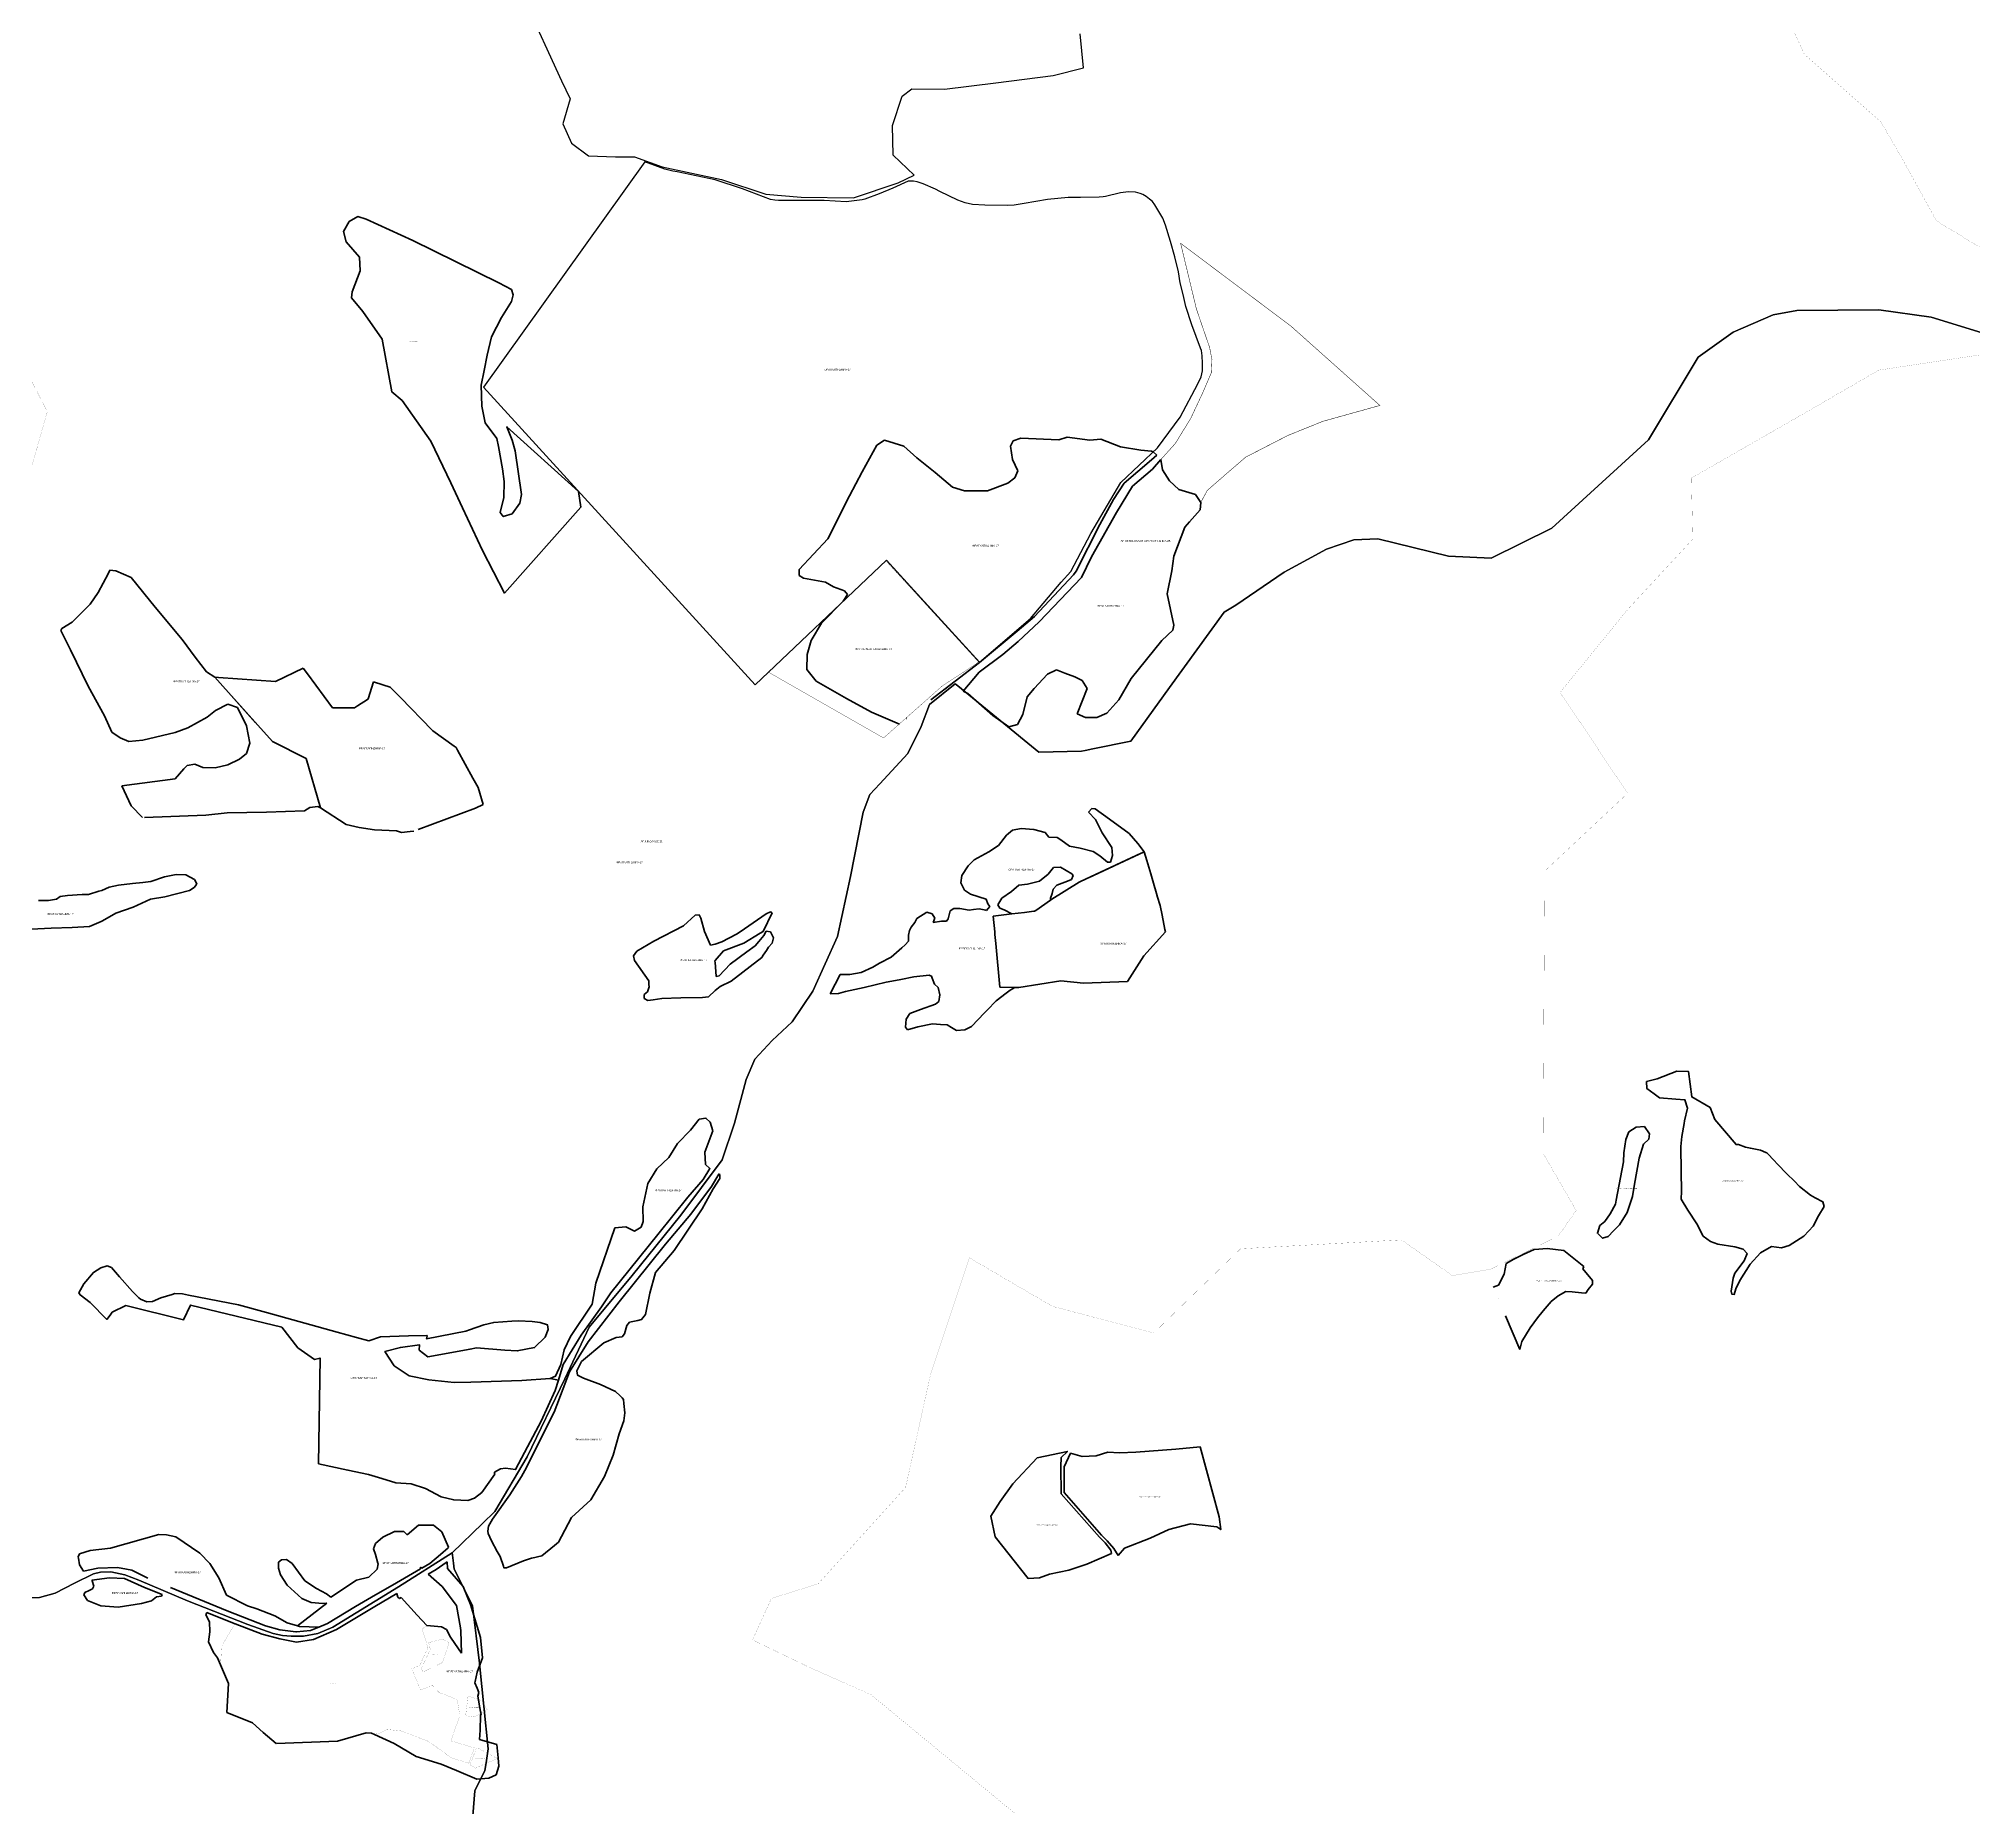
# Model space of a CAD drawing. Header units: metres. Extents: x 245125 to 394351, y 270578 to 4233311.
# Drawn here: x 270280 to 272285, y 4180497 to 4182330 of the extents above; entities that cross this region are included whole.
import ezdxf
from ezdxf.lldxf.tags import DXFTag

# ---------------------------------------------------------------- set-up
doc = ezdxf.new("R2010")
doc.units = ezdxf.units.M
for name, pattern in [('DASHDOT', [25.4, 12.7, -6.35, 0, -6.35]), ('t-orio', [0.79, 0.5, -0.12, 0.05, -0.12]), ('{ Curtain }', [0])]:
    doc.linetypes.add(name, pattern=pattern)
for name, color, linetype in [('ASTOTA', 7, 'Continuous'), ('topo2017', 2, 'Continuous'), ('topo2021', 4, 'Continuous'), ('topo2022', 30, 'Continuous'), ('topo2023', 41, 'Continuous'), ('topo2025', 112, 'Continuous')]:
    doc.layers.add(name, color=color, linetype=linetype)
doc.styles.get("Standard").update_dxf_attribs({"font": 'arial.ttf'})
tags = doc.linetypes.add('BORDER2', pattern=[0.875, 0.25, -0.125, 0.25, -0.125, 0, -0.125]).pattern_tags.tags
tags[14:15] = [DXFTag(74, 4), DXFTag(75, 0), DXFTag(340, '0'), DXFTag(46, 1.0), DXFTag(50, 0.0), DXFTag(44, 0.0), DXFTag(45, 0.0)]
tags[12:13] = [DXFTag(74, 4), DXFTag(75, 0), DXFTag(340, '0'), DXFTag(46, 1.0), DXFTag(50, 0.0), DXFTag(44, 0.0), DXFTag(45, 0.0)]
tags[10:11] = [DXFTag(74, 4), DXFTag(75, 0), DXFTag(340, '0'), DXFTag(46, 1.0), DXFTag(50, 0.0), DXFTag(44, 0.0), DXFTag(45, 0.0)]
tags[8:9] = [DXFTag(74, 4), DXFTag(75, 0), DXFTag(340, '0'), DXFTag(46, 1.0), DXFTag(50, 0.0), DXFTag(44, 0.0), DXFTag(45, 0.0)]
tags[6:7] = [DXFTag(74, 4), DXFTag(75, 0), DXFTag(340, '0'), DXFTag(46, 1.0), DXFTag(50, 0.0), DXFTag(44, 0.0), DXFTag(45, 0.0)]
tags[4:5] = [DXFTag(74, 4), DXFTag(75, 0), DXFTag(340, '0'), DXFTag(46, 1.0), DXFTag(50, 0.0), DXFTag(44, 0.0), DXFTag(45, 0.0)]
tags = doc.linetypes.add('DASHDOT2', pattern=[0.5, 0.25, -0.125, 0, -0.125]).pattern_tags.tags
tags[10:11] = [DXFTag(74, 4), DXFTag(75, 0), DXFTag(340, '0'), DXFTag(46, 1.0), DXFTag(50, 0.0), DXFTag(44, 0.0), DXFTag(45, 0.0)]
tags[8:9] = [DXFTag(74, 4), DXFTag(75, 0), DXFTag(340, '0'), DXFTag(46, 1.0), DXFTag(50, 0.0), DXFTag(44, 0.0), DXFTag(45, 0.0)]
tags[6:7] = [DXFTag(74, 4), DXFTag(75, 0), DXFTag(340, '0'), DXFTag(46, 1.0), DXFTag(50, 0.0), DXFTag(44, 0.0), DXFTag(45, 0.0)]
tags[4:5] = [DXFTag(74, 4), DXFTag(75, 0), DXFTag(340, '0'), DXFTag(46, 1.0), DXFTag(50, 0.0), DXFTag(44, 0.0), DXFTag(45, 0.0)]
tags = doc.linetypes.add('HIDDEN', pattern=[0.375, 0.25, -0.125]).pattern_tags.tags
tags[6:7] = [DXFTag(74, 4), DXFTag(75, 0), DXFTag(340, '0'), DXFTag(46, 1.0), DXFTag(50, 0.0), DXFTag(44, 0.0), DXFTag(45, 0.0)]
tags[4:5] = [DXFTag(74, 4), DXFTag(75, 0), DXFTag(340, '0'), DXFTag(46, 1.0), DXFTag(50, 0.0), DXFTag(44, 0.0), DXFTag(45, 0.0)]

msp = doc.modelspace()

# ---------------------------------------------------------------- linework, layer by layer
at = {"layer": 'ASTOTA', "color": 253, "linetype": 'HIDDEN', "ltscale": 300}
for points in [[(270783.3, 4182370), (270821.6, 4182286.6), (270830.6, 4182267.6), (270823.2, 4182241.9), (270832.1, 4182221.7), (270849.9, 4182208.7), (270877.8, 4182207.5), (270897.5, 4182207.5), (270926, 4182197.4), (270987.8, 4182184.3), (271033.5, 4182168.8), (271070.4, 4182165.9), (271124.5, 4182165.3), (271170.8, 4182180.7), (271187.5, 4182188.5), (271165.5, 4182209.3), (271164.9, 4182240.1), (271175, 4182270.4), (271184.9, 4182278.1), (271218.9, 4182277.7), (271272.1, 4182284.2), (271331.6, 4182291.9), (271362.9, 4182299.8), (271359.4, 4182335.1)], [(272375.6, 4182000.3), (272241.8, 4182041.5), (272187.5, 4182049), (272102.4, 4182048.2), (272078, 4182043.7), (272036.5, 4182026), (272000.2, 4182000), (271948.8, 4181914.3), (271848.4, 4181822.8), (271785.4, 4181791.5), (271741.2, 4181793.8), (271668.2, 4181811.5), (271643.3, 4181810.5), (271614.8, 4181801), (271595, 4181790.2), (271570.8, 4181777), (271521, 4181742.9), (271508.7, 4181735.5), (271452.1, 4181657.5), (271411.9, 4181602), (271372.6, 4181593.9), (271364.8, 4181592.3), (271360.9, 4181591.5), (271316.6, 4181590.5), (271232.8, 4181659.1), (271230, 4181661.4), (271203.2, 4181639.9), (271194.5, 4181617.2), (271180.9, 4181589.2), (271151.7, 4181557.5), (271141.5, 4181546.7), (271134.4, 4181528.3), (271121.5, 4181461.6), (271107.8, 4181399.3), (271082.2, 4181342.8), (271060.8, 4181311), (271040, 4181291.7), (271022.2, 4181272.2), (271013.3, 4181251), (271001.2, 4181205.9), (270988.2, 4181167.9), (270945.4, 4181110.7), (270928.1, 4181089.2), (270895.1, 4181048), (270850.6, 4180994.4), (270825.1, 4180940.9), (270786, 4180860), (270752.8, 4180803.3), (270739.8, 4180790.8), (270708.5, 4180760.4), (270652.7, 4180725.1), (270584.7, 4180683.6), (270569.2, 4180676.9), (270554.2, 4180674.2), (270541.6, 4180674), (270532.5, 4180674.8), (270522.7, 4180676.7), (270496.7, 4180686.1), (270433.9, 4180710.9), (270383.5, 4180732), (270368.9, 4180737.6), (270354.7, 4180740.8), (270343.7, 4180740.4), (270336.7, 4180738.6), (270316.9, 4180729.1), (270297, 4180718.8), (270280.6, 4180714.2), (270256.5, 4180713.6)], [(270725.7, 4180436), (270732, 4180513.7), (270742.2, 4180534.7), (270743.5, 4180542.7), (270745.7, 4180557.2), (270741.2, 4180601.7), (270737, 4180642.4), (270736.6, 4180646.2), (270729.4, 4180705.7), (270718.9, 4180727.4), (270710.6, 4180743.5), (270709.8, 4180749.8), (270708.8, 4180757.9), (270708.5, 4180760.4), (270739.8, 4180790.8), (270752.8, 4180803.3), (270786, 4180860), (270825.1, 4180940.9), (270850.6, 4180994.4), (270895.1, 4181048), (270928.1, 4181089.2), (270945.4, 4181110.7), (270988.2, 4181167.9), (271001.2, 4181205.9), (271013.3, 4181251), (271022.2, 4181272.2), (271040, 4181291.7), (271060.8, 4181311), (271082.2, 4181342.8), (271107.8, 4181399.3), (271121.5, 4181461.6), (271134.4, 4181528.3), (271141.5, 4181546.7), (271151.7, 4181557.5), (271180.9, 4181589.2), (271194.5, 4181617.2), (271203.2, 4181639.9), (271230, 4181661.4), (271232.8, 4181659.1), (271316.6, 4181590.5), (271360.9, 4181591.5), (271364.8, 4181592.3), (271372.6, 4181593.9), (271411.9, 4181602), (271452.1, 4181657.5), (271508.7, 4181735.5), (271521, 4181742.9), (271570.8, 4181777), (271595, 4181790.2), (271614.8, 4181801), (271643.3, 4181810.5), (271668.2, 4181811.5), (271741.2, 4181793.8), (271785.4, 4181791.5), (271848.4, 4181822.8), (271948.8, 4181914.3), (272000.2, 4182000), (272036.5, 4182026), (272078, 4182043.7), (272102.4, 4182048.2), (272187.5, 4182049), (272241.8, 4182041.5), (272375.6, 4182000.3)], [(270256.5, 4180713.6), (270280.6, 4180714.2), (270297, 4180718.8), (270316.9, 4180729.1), (270336.7, 4180738.6), (270343.7, 4180740.4), (270354.7, 4180740.8), (270368.9, 4180737.6), (270383.5, 4180732), (270433.9, 4180710.9), (270496.7, 4180686.1), (270522.7, 4180676.7), (270532.5, 4180674.8), (270541.6, 4180674), (270554.2, 4180674.2), (270569.2, 4180676.9), (270584.7, 4180683.6), (270652.7, 4180725.1), (270708.5, 4180760.4), (270708.8, 4180757.9), (270709.8, 4180749.8), (270710.6, 4180743.5), (270718.9, 4180727.4), (270729.4, 4180705.7), (270736.6, 4180646.2), (270737, 4180642.4), (270741.2, 4180601.7), (270745.7, 4180557.2), (270743.5, 4180542.7), (270742.2, 4180534.7), (270732, 4180513.7), (270725.7, 4180436)]]:
    msp.add_lwpolyline(points, dxfattribs=at)
at = {"layer": 'topo2017', "color": 2, "flags": 128}
msp.add_lwpolyline([(270740.8, 4181968.9), (271022.5, 4181660.4), (271158.6, 4181789.6), (271255.1, 4181683.9), (271308, 4181728.9), (271339.9, 4181766.7), (271349.9, 4181777.8), (271370.5, 4181817.1), (271401.5, 4181869.9), (271439.7, 4181905.9), (271463, 4181937.9), (271481.5, 4181972.2), (271484.8, 4181979.7), (271486.4, 4181985.8), (271486.4, 4181993.8), (271486, 4182001.5), (271485.2, 4182006.9), (271484.4, 4182009.3), (271475.3, 4182033.5), (271468.9, 4182052.6), (271466.3, 4182064.9), (271463.2, 4182077.2), (271461.3, 4182088.4), (271457.7, 4182104.1), (271453.2, 4182119.9), (271447.8, 4182136.8), (271445.2, 4182144), (271437, 4182158), (271434.3, 4182161.3), (271431.4, 4182163.8), (271427.9, 4182166.4), (271424.3, 4182168.5), (271421.8, 4182169.6), (271419.3, 4182170.4), (271416.9, 4182171), (271409.7, 4182171.3), (271401.2, 4182170.3), (271385.9, 4182166.6), (271383.3, 4182166.3), (271379.1, 4182166), (271359.8, 4182165.4), (271346.9, 4182165.5), (271325.6, 4182163.5), (271301.4, 4182159.1), (271291.1, 4182157.6), (271284.2, 4182157.2), (271260.7, 4182157.4), (271247.8, 4182158.1), (271240.2, 4182159.8), (271232.8, 4182162.6), (271214, 4182171.6), (271209.5, 4182174.1), (271196.6, 4182179.7), (271190.4, 4182181.7), (271186.6, 4182182.4), (271183.7, 4182182.5), (271181.3, 4182182.4), (271165.2, 4182175.3), (271151.1, 4182169.4), (271136.2, 4182163.8), (271133.6, 4182163.2), (271117, 4182161.1), (271094.1, 4182162.3), (271046.7, 4182162.4), (271042.8, 4182162.7), (271038.6, 4182163.5), (271009.5, 4182174.4), (270981.2, 4182183.7), (270941.8, 4182192.1), (270937.2, 4182192.9), (270929, 4182194.7), (270908, 4182202.4), (270740.8, 4181968.9)], dxfattribs=at)
at = {"layer": 'topo2017', "color": 2, "lineweight": 35}
msp.add_lwpolyline([(270601.6, 4182140.6), (270610.6, 4182145.7), (270619.2, 4182143.1), (270667.5, 4182120.9), (270756.7, 4182077.1), (270769.9, 4182070), (270771.6, 4182064.5), (270769.9, 4182057.6), (270759.5, 4182041), (270749.3, 4182021.2), (270744.7, 4182002.1), (270741.7, 4181986.1), (270738.6, 4181970.8), (270739.3, 4181949.2), (270742.6, 4181931.9), (270754.7, 4181915.6), (270756.3, 4181907.5), (270760.5, 4181884.3), (270762.3, 4181871.2), (270762, 4181854.6), (270758.3, 4181838.8), (270761.4, 4181834.7), (270770.5, 4181837.5), (270778.7, 4181848.6), (270780.3, 4181857.7), (270773.8, 4181902.9), (270770.7, 4181913.9), (270765.2, 4181927.9), (270839.5, 4181860.8), (270841.9, 4181844.5), (270762.7, 4181755.4), (270739.7, 4181799.6), (270719.3, 4181843.9), (270707.2, 4181869.8), (270686.3, 4181913), (270656.7, 4181954.9), (270645.9, 4181963.9), (270635.8, 4182018.7), (270615.8, 4182047.4), (270604.2, 4182061.4), (270604.8, 4182067.7), (270613.2, 4182089.4), (270612.5, 4182103.7), (270598.5, 4182119.6), (270595.9, 4182130.1)], close=True, dxfattribs=at)
at = {"layer": 'topo2017', "color": 2, "linetype": 'DASHDOT', "lineweight": 40, "ltscale": 5}
for points in [[(271255.2, 4181683.4), (271172.1, 4181619.6), (271172.1, 4181619.6), (271172.1, 4181619.6), (271172.1, 4181619.6), (271172.1, 4181619.6), (271143.1, 4181631.8), (271117.2, 4181646.1), (271085.8, 4181664.1), (271076.2, 4181676.3), (271076.5, 4181691.7), (271080.6, 4181706.4), (271091.3, 4181724.1), (271113.8, 4181747.1), (271118.4, 4181754.1), (271115.2, 4181757.6), (271103.9, 4181762), (271095.3, 4181766.6), (271072.5, 4181771), (271068.1, 4181773.6), (271068, 4181779.8), (271098, 4181811.8), (271120.5, 4181856.3), (271133.3, 4181881), (271148.7, 4181908.9), (271156.7, 4181914.1), (271176.6, 4181907.7), (271190, 4181895.5), (271209.2, 4181880.3), (271227, 4181865.3), (271239.5, 4181861.5), (271263.4, 4181861.5), (271284.4, 4181869.5), (271291.6, 4181875), (271294.8, 4181882), (271289.2, 4181894), (271287.1, 4181907.6), (271290, 4181913.4), (271298, 4181916.1), (271337.5, 4181914.2), (271346, 4181917.2), (271369.5, 4181914), (271380.9, 4181915.1), (271401.2, 4181907), (271422.5, 4181903.4), (271433.6, 4181902.5), (271435.2, 4181901.9), (271438.9, 4181898.3), (271433.5, 4181893.6), (271405.2, 4181869.2), (271394.2, 4181852.5), (271379.7, 4181826.6), (271355.5, 4181778.3), (271352.6, 4181774.2), (271312.3, 4181731.3), (271294, 4181716.1), (271255.2, 4181683.4)], [(271238.3, 4181653.6), (271243, 4181651.2), (271269.1, 4181628.6), (271285.4, 4181616.7), (271294.6, 4181619.2), (271300.1, 4181629.5), (271304.6, 4181648), (271311.8, 4181656.5), (271325.7, 4181671.3), (271334.9, 4181675.8), (271343.5, 4181672.5), (271353.8, 4181668.5), (271361.4, 4181664.8), (271366.8, 4181656.5), (271356.4, 4181630.1), (271365, 4181626.4), (271376.8, 4181626.4), (271387.1, 4181630.8), (271399.4, 4181644.7), (271412.2, 4181666.8), (271444.2, 4181706.2), (271455.7, 4181717.1), (271456.5, 4181722), (271449.6, 4181754.5), (271454.6, 4181778.4), (271456.7, 4181793.7), (271468.1, 4181823.8), (271472.9, 4181829.4), (271484, 4181841.7), (271484.5, 4181849.3), (271479.2, 4181857.6), (271461.6, 4181862.8), (271452, 4181871.9), (271444.7, 4181883.3), (271443.2, 4181893.9), (271434.4, 4181883.7), (271413.8, 4181866.1), (271397.2, 4181838.8), (271371.1, 4181793.1), (271360.8, 4181771.5), (271316.9, 4181725.6), (271295.1, 4181705.2), (271279.2, 4181691.9), (271254.7, 4181673.4)], [(270366, 4181555.7), (270421.2, 4181562.8), (270430.1, 4181573.2), (270433.8, 4181576.6), (270441.8, 4181578.1), (270450.1, 4181574.7), (270462.7, 4181574.2), (270475.7, 4181577.5), (270488, 4181583.1), (270495.1, 4181589.2), (270498.7, 4181599.7), (270495.3, 4181617.9), (270485.9, 4181636.8), (270475.8, 4181640.4), (270462.9, 4181633.6), (270454.3, 4181626.9), (270434.5, 4181615.7), (270421.4, 4181611), (270387.8, 4181602.9), (270373.3, 4181601.4), (270364.2, 4181605.2), (270355.7, 4181611.2), (270348, 4181628.3), (270331.2, 4181658.9), (270312.9, 4181696.5), (270302.8, 4181716.6), (270303.8, 4181718.7), (270314.6, 4181725.2), (270333.2, 4181744), (270341.5, 4181756.1), (270351.8, 4181775.4), (270353.5, 4181779), (270359.8, 4181778.4), (270375.6, 4181771.7), (270400.5, 4181740.8), (270428.6, 4181707.2), (270442.1, 4181689.1), (270453.9, 4181673.8), (270462.4, 4181668.2), (270522, 4181601.4), (270557, 4181584.1), (270571.8, 4181532.9), (270569, 4181534.1), (270561, 4181533.2), (270555.3, 4181529.6), (270516, 4181528.2), (270475, 4181527.6), (270453, 4181525.2), (270453, 4181525.2), (270387.3, 4181522.8), (270375.7, 4181535)], [(270570.2, 4180683.5), (270561.6, 4180680), (270547.2, 4180678.6), (270546.3, 4180678.7), (270529.9, 4180680.6), (270514.9, 4180684.7), (270475.2, 4180700.4), (270392.9, 4180734.2), (270376.2, 4180742.6), (270370.8, 4180743.6), (270361.6, 4180745.3), (270340.9, 4180744.5), (270326.1, 4180741.6), (270322.2, 4180748), (270321.2, 4180754.8), (270320.8, 4180756.5), (270322.2, 4180759.5), (270333, 4180762.8), (270354.2, 4180765.2), (270404.4, 4180779.6), (270412.4, 4180779.2), (270422, 4180777.2), (270446.8, 4180760.1), (270457.3, 4180749.5), (270466.6, 4180734.5), (270474.3, 4180716.7), (270496.2, 4180705.5), (270505.9, 4180702.6), (270524.5, 4180695.3), (270537.2, 4180688), (270548.1, 4180684.8), (270550, 4180684.2)], [(270570.2, 4180683.5), (270550, 4180684.2), (270548.1, 4180684.8), (270578.5, 4180708.2), (270574.3, 4180708.1), (270562.3, 4180709), (270552.5, 4180713.3), (270537.5, 4180727), (270530.6, 4180737.8), (270528.3, 4180744.5), (270528.5, 4180750.8), (270531.6, 4180753.4), (270536.6, 4180753.7), (270542.4, 4180749.5), (270555.5, 4180731.3), (270567.6, 4180723.6), (270578, 4180718), (270582.6, 4180714.6), (270609.4, 4180732.1), (270622, 4180735.2), (270630.8, 4180743.6), (270631.7, 4180749.2), (270631.5, 4180749.8), (270628.8, 4180758.7), (270627, 4180764.5), (270629, 4180770.1), (270636.6, 4180776.6), (270648.7, 4180782.5), (270658.4, 4180782.5), (270661.8, 4180779.1), (270673.5, 4180789.1), (270688.9, 4180789.1), (270697.6, 4180782.2), (270704.5, 4180766.3), (270704.4, 4180765.8), (270696.2, 4180758.8), (270685.3, 4180749.4), (270676.9, 4180744.5), (270675.6, 4180745.6), (270675.7, 4180743.9), (270650.6, 4180729.5), (270624.8, 4180714.7), (270608.2, 4180704.7), (270579.2, 4180687.4)], [(270454.2, 4180698.5), (270470.4, 4180691.9), (270483.4, 4180686.9), (270511.4, 4180676.2), (270529.7, 4180671.3), (270547, 4180668), (270564.6, 4180670.7), (270588.6, 4180681), (270628.3, 4180704.7), (270650.9, 4180718.4), (270652, 4180714.5), (270653.7, 4180713), (270655.6, 4180714.2), (270672.2, 4180695.9), (270682.1, 4180685), (270697.2, 4180683.8), (270702.5, 4180680.9), (270706.7, 4180673), (270711.2, 4180666.5), (270718.1, 4180656.6), (270717.3, 4180679.7), (270717.2, 4180682.7), (270713, 4180706), (270698.2, 4180725.5), (270683.7, 4180738.4), (270691.7, 4180743.3), (270702.3, 4180750.4), (270703.2, 4180751.2), (270703.5, 4180744.1), (270719.9, 4180725.5), (270727.3, 4180707), (270728.3, 4180703.6), (270737.9, 4180672.6), (270740, 4180651.5), (270734.3, 4180636.7), (270732.2, 4180627), (270731.9, 4180625.8), (270734.2, 4180620.1), (270735.9, 4180615.7), (270735.1, 4180611.8), (270737.2, 4180599.8), (270737.9, 4180596.1), (270738.4, 4180593.6), (270737.9, 4180591.9), (270737.5, 4180576.5), (270736.8, 4180566.9), (270739.2, 4180566.2), (270754.7, 4180561.9), (270756.2, 4180547.9), (270756.8, 4180539.3), (270753.9, 4180530.4), (270746.5, 4180526.8), (270734.1, 4180526), (270713, 4180534.9), (270696.9, 4180541.4), (270671, 4180549.4), (270648.2, 4180563), (270627.8, 4180572.3), (270624.9, 4180573.5), (270619.3, 4180574), (270589.6, 4180565.4), (270525.8, 4180562.9), (270512.6, 4180574.4), (270501.3, 4180584.3), (270501.3, 4180584.3), (270474.9, 4180594.8), (270476.5, 4180625), (270468.3, 4180644.5), (270465.3, 4180651.7), (270460.9, 4180657.2), (270455.8, 4180668.3), (270457.1, 4180678.5), (270456.7, 4180689), (270453.2, 4180696.3)], [(270334.7, 4180732.1), (270335.3, 4180731.5), (270336.8, 4180726), (270335.5, 4180723.1), (270332.2, 4180721.4), (270327.5, 4180719.4), (270326.7, 4180717.1), (270330.2, 4180711.1), (270344.3, 4180705.6), (270362.3, 4180704), (270386.3, 4180708), (270396.6, 4180710.6), (270401.8, 4180714.8), (270407, 4180715.7), (270407.7, 4180717.3), (270389.4, 4180724.7), (270368.8, 4180733.8), (270353, 4180734.6)]]:
    msp.add_lwpolyline(points, close=True, dxfattribs=at)
for points in [[(270735.3, 4181553.7), (270740.7, 4181536.2), (270732.5, 4181532.5), (270668.6, 4181508.5), (270664.9, 4181508.1), (270656, 4181507.1), (270650.7, 4181509), (270628, 4181510), (270612.1, 4181512.3), (270598.6, 4181515.4), (270571.8, 4181532.8), (270571.8, 4181532.9), (270557, 4181584.1), (270522, 4181601.4), (270462.4, 4181668.2), (270466, 4181667.9), (270525.3, 4181663.6), (270554.1, 4181677.5), (270558.4, 4181671.6), (270584.3, 4181636.4), (270586.9, 4181636.4), (270605.2, 4181636.4), (270607.3, 4181636.4), (270610.4, 4181638.4), (270620.7, 4181645), (270621.3, 4181645.4), (270621.4, 4181645.8), (270626.9, 4181663.3), (270636.6, 4181660.3), (270644, 4181658), (270644.7, 4181657.3), (270654.7, 4181647), (270687.6, 4181613.3), (270688.3, 4181612.7), (270710.6, 4181596.8), (270712.5, 4181595.5), (270714, 4181592.7), (270729.9, 4181563.5), (270735.3, 4181553.7)], [(271100.2, 4181340), (271110.8, 4181360), (271120.7, 4181360.1), (271132.5, 4181362), (271144.6, 4181367.7), (271151.4, 4181371.9), (271163.7, 4181378.1), (271174.5, 4181387.6), (271178.2, 4181390.9), (271181.6, 4181394.4), (271181.5, 4181400.8), (271182.6, 4181405.7), (271184.1, 4181409), (271187.9, 4181413.8), (271190.2, 4181418), (271200.6, 4181424.6), (271205.9, 4181422.8), (271208.7, 4181418.3), (271207.1, 4181414), (271215.8, 4181415.3), (271220.9, 4181415.4), (271222.6, 4181417.8), (271224.8, 4181425.9), (271228.4, 4181428.5), (271234.8, 4181428.4), (271244.5, 4181426.7), (271249, 4181427.5), (271254.9, 4181428), (271261.6, 4181426.7), (271262.5, 4181426.5), (271265.7, 4181430.5), (271263.6, 4181433.4), (271261.9, 4181438), (271245.8, 4181443.4), (271239.4, 4181447.4), (271235.9, 4181455), (271236.7, 4181462.6), (271243.5, 4181472.5), (271249.6, 4181478.8), (271264.7, 4181487.2), (271274.8, 4181493.6), (271283.1, 4181504.6), (271289.4, 4181509.5), (271298.3, 4181511.5), (271311.5, 4181510.4), (271323.1, 4181507.1), (271327, 4181502.3), (271335.8, 4181502), (271339.6, 4181499.5), (271348.5, 4181493.1), (271359.6, 4181490.9), (271372.8, 4181487.6), (271379.9, 4181483), (271387.8, 4181476.3), (271391, 4181476.5), (271393.1, 4181483.3), (271392.3, 4181491.7), (271382.3, 4181506.8), (271375.3, 4181520.8), (271368.2, 4181528.4), (271371.7, 4181532.2), (271375.2, 4181531.9), (271389.8, 4181521.2), (271410.4, 4181506.1), (271419.4, 4181495.8), (271425.8, 4181487.2), (271365.1, 4181458.9), (271359.7, 4181456.4), (271358.4, 4181455.8), (271345.5, 4181447.7), (271342.8, 4181446), (271330.2, 4181438.1), (271328.8, 4181437.2), (271328.7, 4181439), (271330.4, 4181444.1), (271331.6, 4181448.6), (271335.3, 4181452.7), (271346.4, 4181456.6), (271350.5, 4181458.5), (271352.3, 4181462.5), (271350.7, 4181464.4), (271339, 4181471.4), (271331.8, 4181470.9), (271326.4, 4181463.9), (271317.4, 4181456.8), (271305, 4181453.8), (271295.8, 4181452.5), (271288.2, 4181446.1), (271278.4, 4181439.3), (271274.2, 4181432.4), (271276.3, 4181428.9), (271280.8, 4181427.1), (271288.8, 4181422.8), (271285.9, 4181422.4), (271269.4, 4181420.4), (271270.9, 4181404.1), (271271.1, 4181401.4), (271272, 4181392), (271276.1, 4181346.8), (271291.8, 4181346.7), (271286.9, 4181343.9), (271282.6, 4181340.5), (271272.5, 4181332.7), (271262.9, 4181323), (271260.4, 4181320.4), (271246.8, 4181306.1), (271240, 4181302.5), (271231.2, 4181302.1), (271226, 4181304.9), (271221.6, 4181307.9), (271214.7, 4181308.3), (271206.5, 4181309), (271191.3, 4181305.9), (271180.3, 4181302.7), (271178.5, 4181305.3), (271179, 4181313.8), (271183, 4181319.7), (271194.1, 4181323.9), (271209.4, 4181329.4), (271212.8, 4181332), (271214, 4181338.8), (271212.2, 4181346.6), (271208.6, 4181349.9), (271206.1, 4181356.2), (271205.3, 4181358.3), (271203.1, 4181359.3), (271186.9, 4181357.7), (271173.6, 4181355), (271171.7, 4181354.6), (271158.5, 4181351.9), (271135.5, 4181346.7), (271116.3, 4181342.3), (271109, 4181340.3), (271100.2, 4181340)], [(271291.8, 4181346.7), (271276.1, 4181346.8), (271272, 4181392), (271271.1, 4181401.4), (271270.9, 4181404.1), (271269.4, 4181420.4), (271285.9, 4181422.4), (271288.8, 4181422.8), (271295.1, 4181423.5), (271301.9, 4181424.4), (271311.4, 4181425.6), (271312.3, 4181425.7), (271313.4, 4181426.4), (271328.8, 4181437.2), (271330.2, 4181438.1), (271342.8, 4181446), (271345.5, 4181447.7), (271358.4, 4181455.8), (271359.7, 4181456.4), (271365.1, 4181458.9), (271424.3, 4181486.5), (271425.8, 4181487.2), (271428.5, 4181478.1), (271432.6, 4181464.2), (271434.7, 4181457.1), (271439.3, 4181441.5), (271439.3, 4181441.3), (271442.3, 4181431.7), (271444.4, 4181421.5), (271447.3, 4181406.8), (271447.8, 4181404.3), (271425.4, 4181379.3), (271408.6, 4181352.7), (271363.1, 4181350.9), (271339.5, 4181353.5), (271295.9, 4181346.7), (271291.8, 4181346.7)]]:
    msp.add_lwpolyline(points, dxfattribs=at)
at = {"layer": 'topo2017', "color": 2, "linetype": 'DASHDOT', "lineweight": 53, "ltscale": 5}
msp.add_lwpolyline([(270271.8, 4181406.9), (270292.8, 4181407.9), (270314.5, 4181408.6), (270332.6, 4181409.8), (270344.4, 4181414.9), (270344.4, 4181414.9), (270345.8, 4181415.6), (270359.6, 4181423.6), (270377.7, 4181429.8), (270395.6, 4181438), (270410.7, 4181440.5), (270436, 4181447.2), (270441.1, 4181450.3), (270443.2, 4181453.3), (270443.6, 4181453.8), (270442.5, 4181456), (270441.4, 4181458.5), (270432.3, 4181463.2), (270422.4, 4181463.8), (270410.2, 4181461.3), (270395.9, 4181456.3), (270387.8, 4181455.5), (270376.9, 4181454.4), (270362.5, 4181452.5), (270352.8, 4181450.4), (270345.2, 4181447.2), (270342.1, 4181446.3), (270331.4, 4181442.9), (270324.7, 4181442.8), (270309.7, 4181441.9), (270301.9, 4181440.9), (270298.1, 4181438.1), (270290, 4181436.8), (270279.4, 4181436.8)], dxfattribs=at)
at = {"layer": 'topo2017', "color": 2, "linetype": 'DASHDOT', "lineweight": 60, "ltscale": 5}
msp.add_lwpolyline([(270976.2, 4181390.4), (270970, 4181404.5), (270966.1, 4181418.5), (270964.4, 4181421.7), (270960.3, 4181421.5), (270948.2, 4181410.3), (270917.4, 4181394.6), (270900, 4181384.1), (270896.5, 4181379.5), (270897.4, 4181374.5), (270912.3, 4181353.6), (270912.3, 4181352.7), (270912.4, 4181349.5), (270912.5, 4181347.1), (270911.5, 4181344), (270910.9, 4181342.1), (270907.6, 4181339.3), (270907.4, 4181335.1), (270911.3, 4181333.1), (270916.8, 4181333.9), (270925.8, 4181335.2), (270945.6, 4181335.8), (270968.1, 4181336.3), (270974.1, 4181336.8), (270981.2, 4181343.3), (270986.3, 4181347.6), (270997.7, 4181353.1), (271029.3, 4181377.8), (271030.7, 4181379.9), (271034.2, 4181385), (271036.4, 4181388.3), (271040.3, 4181392.5), (271041.5, 4181397.9), (271038.6, 4181404.1), (271034.1, 4181405), (271031.4, 4181400.6), (271029.8, 4181398.2), (271026.3, 4181394.1), (271022.5, 4181389.7), (271014, 4181383.5), (270996.7, 4181370.7), (270985.3, 4181358.8), (270982.2, 4181358), (270982.2, 4181358.2), (270981.1, 4181372.4), (270980.7, 4181373.9), (270981.2, 4181374.7), (270989.6, 4181384.5), (271010.9, 4181392.5), (271027.8, 4181403), (271030.7, 4181404.7), (271040.2, 4181423.8), (271038.5, 4181425.1), (271033.9, 4181422.9), (271006.9, 4181404.1), (271003.3, 4181401.7), (270987.9, 4181393.9), (270981, 4181391.3), (270976.2, 4181390.4)], dxfattribs=at)
at = {"layer": 'topo2017', "color": 2, "linetype": 'DASHDOT2', "lineweight": 40, "ltscale": 10}
for points in [[(271946.7, 4181249.1), (271947.1, 4181241.8), (271954.4, 4181236.3), (271960.2, 4181232), (271977.1, 4181230.7), (271986.4, 4181230.2), (271989.1, 4181221.3), (271986.1, 4181208.3), (271985.6, 4181205.6), (271983.2, 4181192), (271982.1, 4181181.7), (271982.5, 4181155.9), (271983, 4181135.5), (271982.7, 4181127.2), (271989.4, 4181115.8), (271998.8, 4181101.4), (272005.4, 4181088.8), (272013.1, 4181083.1), (272020.5, 4181080.5), (272038.2, 4181077.6), (272046.9, 4181075.3), (272050.8, 4181070.7), (272047.8, 4181063.1), (272038.1, 4181050.3), (272036.5, 4181045.3), (272034.3, 4181031.8), (272035.2, 4181028.6), (272037.6, 4181028.4), (272039.2, 4181034), (272043.2, 4181042.9), (272054.1, 4181059.8), (272064.7, 4181071.4), (272076.1, 4181078.2), (272086.5, 4181076.8), (272094.6, 4181079.1), (272109.6, 4181088.8), (272114.9, 4181094.3), (272119.4, 4181099), (272124.8, 4181109.9), (272130.7, 4181119.4), (272129.5, 4181124.4), (272121.3, 4181128.5), (272116.7, 4181131.3), (272105.3, 4181140.3), (272099.9, 4181145.9), (272092.1, 4181153.3), (272082.4, 4181163.5), (272078.5, 4181167.6), (272072.5, 4181174.1), (272071.8, 4181174.8), (272071.2, 4181175), (272070.4, 4181175.4), (272064.8, 4181177.8), (272054.3, 4181179.9), (272049.4, 4181180.9), (272042, 4181183.8), (272039.5, 4181183.7), (272017.6, 4181209.8), (272012.7, 4181222.1), (271993.5, 4181233.1), (271990.1, 4181259.6), (271978, 4181259.8), (271957.8, 4181251.7)], [(271944.4, 4181202.4), (271949.8, 4181194.9), (271949, 4181189.2), (271943.6, 4181184.3), (271938.9, 4181169.7), (271934, 4181142.7), (271932.1, 4181129.9), (271926.7, 4181113.3), (271918.7, 4181100.5), (271912.3, 4181094.2), (271906.8, 4181088.3), (271900.9, 4181086.6), (271895.8, 4181091.7), (271898.2, 4181099.7), (271903.5, 4181104.1), (271908.8, 4181111.8), (271914.5, 4181122), (271915.1, 4181126), (271922.8, 4181165.7), (271923, 4181175.1), (271925.1, 4181188.9), (271928.4, 4181196.8), (271935.9, 4181201.6)]]:
    msp.add_lwpolyline(points, close=True, dxfattribs=at)
at = {"layer": 'topo2017', "color": 2, "linetype": 'BORDER2', "lineweight": 53, "ltscale": 7}
for points in [[(270818.7, 4180939.5), (270809.9, 4180941.2), (270815.6, 4180943.5), (270821.2, 4180955.7), (270824.6, 4180970.8), (270831, 4180984.9), (270853.6, 4181018.4), (270857.5, 4181040), (270877.2, 4181097.3), (270888.6, 4181098.4), (270897.6, 4181094.1), (270904.3, 4181098.1), (270906.3, 4181104), (270906.1, 4181119), (270911.1, 4181143.5), (270920.7, 4181158.7), (270932.9, 4181170.2), (270942.1, 4181184.9), (270955.5, 4181198.8), (270964.6, 4181209.9), (270971.5, 4181211.2), (270976, 4181207), (270978.6, 4181197.9), (270970.4, 4181175.8), (270971, 4181163.1), (270975.6, 4181158.9), (270968.6, 4181147.4), (270952.7, 4181129.3), (270921.7, 4181090.6), (270872.8, 4181029.9), (270863.3, 4181015.6), (270842.2, 4180986.3), (270823.5, 4180955.7)], [(270882.6, 4180923.3), (270877.8, 4180927.8), (270862.3, 4180935), (270844.4, 4180941.4), (270838.5, 4180944.6), (270837.8, 4180949.2), (270842.6, 4180958.8), (270865.8, 4180978.3), (270878.3, 4180983.6), (270884.5, 4180984.5), (270887, 4180987.6), (270889.6, 4180996.1), (270892.3, 4180999.6), (270900.8, 4181001.2), (270904.8, 4181002.3), (270908.8, 4181007.6), (270913.3, 4181029.5), (270919.1, 4181051.1), (270938.5, 4181073.9), (270967.5, 4181117.1), (270979, 4181137.8), (270985.8, 4181148.4), (270985.8, 4181152.6), (270984.8, 4181153.2), (270977.4, 4181140.4), (270956, 4181111.7), (270929.7, 4181080.3), (270881.7, 4181020.7), (270849.5, 4180979.1), (270830, 4180948.1), (270814.3, 4180906.2), (270783.7, 4180845.8), (270780.4, 4180839.5), (270768.1, 4180820.5), (270750.3, 4180795.5), (270746.2, 4180788.2), (270745.3, 4180783), (270745.6, 4180780.4), (270749.1, 4180772.8), (270755.2, 4180762), (270758.2, 4180756.6), (270761.5, 4180746.7), (270762, 4180744.8), (270764.7, 4180745), (270782.5, 4180752.3), (270790.5, 4180754.8), (270791.1, 4180755), (270801.5, 4180757.3), (270814.5, 4180768.2), (270818.6, 4180771.5), (270821.7, 4180777.4), (270832.2, 4180797.2), (270852.1, 4180815.6), (270866.2, 4180839.5), (270875.3, 4180861.9), (270881.5, 4180883.7), (270886.4, 4180897.3), (270887.5, 4180905.6), (270886.5, 4180915.2), (270886, 4180919.3), (270884.5, 4180921.1)]]:
    msp.add_lwpolyline(points, close=True, dxfattribs=at)
at = {"layer": 'topo2017', "color": 2, "linetype": 'DASHDOT', "lineweight": 70, "ltscale": 3}
msp.add_lwpolyline([(271787.5, 4181036), (271793, 4181038.1), (271799.1, 4181049.5), (271801, 4181060.3), (271809.2, 4181064.8), (271818.7, 4181069.9), (271830.1, 4181074.9), (271830.6, 4181075.1), (271843.5, 4181075.9), (271861, 4181073.8), (271881.7, 4181057.4), (271880.6, 4181054.9), (271890.6, 4181042.7), (271890.6, 4181039), (271886.2, 4181033.3), (271883.8, 4181029.8), (271879.3, 4181030.1), (271869.5, 4181031.1), (271863, 4181031.4), (271854.9, 4181027), (271847.9, 4181021.2), (271839.6, 4181011.2), (271833.6, 4181004.1), (271826.1, 4180993.6), (271817.2, 4180979.5), (271815.3, 4180971.1)], close=True, dxfattribs=at)
at = {"layer": 'topo2017', "color": 2, "linetype": 'BORDER2', "lineweight": 53, "ltscale": 7}
msp.add_lwpolyline([(270350.3, 4181002.5), (270333.2, 4181020), (270322.6, 4181027.8), (270321.3, 4181030.1), (270326.6, 4181039.4), (270336.5, 4181051.2), (270344.1, 4181056), (270350.8, 4181057.9), (270355.1, 4181056.2), (270363.7, 4181046.7), (270376.9, 4181031.5), (270383.7, 4181025), (270385.4, 4181023.3), (270391.7, 4181020.7), (270397.7, 4181021.1), (270406.5, 4181024.9), (270418.1, 4181028.4), (270420.8, 4181029.2), (270428.8, 4181029), (270435.1, 4181027.5), (270486.8, 4181017.7), (270516.1, 4181009.6), (270589.1, 4180989.3), (270609.1, 4180983.7), (270621.9, 4180980.1), (270634.1, 4180984.4), (270663, 4180985.5), (270682.2, 4180985.9), (270682.5, 4180985), (270681.7, 4180982.4), (270722.5, 4180990.2), (270726.4, 4180991.6), (270741.4, 4180996.8), (270751.6, 4180999.3), (270770.2, 4181000.8), (270777.1, 4181001), (270791.3, 4181000.3), (270799.5, 4180999.3), (270807.1, 4180997), (270807.9, 4180992.1), (270804.9, 4180983.9), (270793.8, 4180973.2), (270775.9, 4180969.8), (270763, 4180970.5), (270733.6, 4180972.9), (270727, 4180971.7), (270683.1, 4180963.7), (270674.2, 4180970.7), (270674.6, 4180976.1), (270654.8, 4180973.5), (270638.7, 4180969.1), (270648.2, 4180954.5), (270664, 4180944), (270684.2, 4180939.9), (270710.4, 4180937), (270727.9, 4180937.5), (270780.7, 4180939.2), (270809.9, 4180941.2), (270818.7, 4180939.5), (270815.1, 4180928.9), (270800.6, 4180896.9), (270786.6, 4180870.5), (270780.4, 4180858.7), (270774.1, 4180846.8), (270763.6, 4180848.3), (270758.4, 4180847.7), (270752.4, 4180844), (270752.2, 4180842.8), (270752.5, 4180841.9), (270739.1, 4180823), (270731.6, 4180817.3), (270724.7, 4180814.8), (270710.1, 4180815.3), (270697, 4180818.7), (270680.6, 4180827.2), (270666, 4180832.1), (270650.1, 4180832.9), (270635.4, 4180837.5), (270621.8, 4180841.6), (270600.3, 4180846.3), (270570, 4180852.9), (270571.5, 4180962.4), (270565.7, 4180961), (270548.5, 4180973.1), (270531.7, 4180994.5), (270437.2, 4181017.4), (270429.9, 4181002.1), (270370, 4181017), (270356.1, 4181009.9), (270353.8, 4181006.7), (270350.3, 4181002.5), (270333.2, 4181020), (270322.6, 4181027.8), (270321.3, 4181030.1)], dxfattribs=at)
at = {"layer": 'topo2017', "color": 2, "linetype": 'HIDDEN', "lineweight": 40, "ltscale": 6}
for points in [[(271398.7, 4180757.8), (271405.4, 4180765.4), (271432.1, 4180775.7), (271451.5, 4180784.8), (271473.8, 4180790.4), (271501, 4180787.4), (271505.2, 4180784.6), (271503.5, 4180797.7), (271483.8, 4180870.3), (271458.6, 4180867.8), (271417.3, 4180864.8), (271400.3, 4180864.2), (271388.2, 4180865), (271376.2, 4180861), (271361.6, 4180860.3), (271349.5, 4180863.7), (271342.8, 4180849.6), (271342.8, 4180823), (271381.6, 4180778.8), (271387.6, 4180772.9), (271394.5, 4180765.1)], [(271392, 4180759.8), (271366.3, 4180748.8), (271347.7, 4180742.5), (271327.8, 4180738.2), (271317.4, 4180734.4), (271305.5, 4180734), (271271.2, 4180777.2), (271266.8, 4180798.5), (271276.4, 4180813.7), (271289.8, 4180832), (271314.9, 4180859.1), (271346.2, 4180865.7), (271339.9, 4180859.4), (271339.6, 4180850.1), (271339.8, 4180821.8), (271379.5, 4180776.7), (271385.3, 4180770.7), (271391.2, 4180763.1)]]:
    msp.add_lwpolyline(points, close=True, dxfattribs=at)
at = {"layer": 'topo2021', "color": 4, "lineweight": 53, "ltscale": 2, "const_width": 0.1}
for points in [[(272007.8, 4182538.1), (272110.3, 4182313.9), (272189.7, 4182243.8), (272211.5, 4182206.1), (272247.2, 4182141.3), (272485.3, 4181996.4)], [(270263.5, 4181854.9), (270288.7, 4181943.5), (270241, 4182036.1)], [(272306.3, 4182004.4), (272187.2, 4181986.5), (272120.2, 4181947.5), (271993.2, 4181874.7), (271994.5, 4181811.2), (271927.1, 4181738.4), (271857, 4181652.4), (271927.1, 4181547.9), (271841.1, 4181467.2), (271839.3, 4181174.9), (271873.7, 4181115.4), (271855.2, 4181088.9), (271785.1, 4181054.5), (271745.4, 4181047.9), (271692.5, 4181084.9), (271525.8, 4181075.7), (271435.8, 4180988.4), (271330.5, 4181016.1), (271244.5, 4181066.4), (271204.8, 4180947.3), (271178.5, 4180828.3), (271087.9, 4180728.4), (271039.4, 4180713.2), (271019.8, 4180670.2), (271078.7, 4180641.8), (271142.8, 4180613.3), (271320.7, 4180466.5)]]:
    msp.add_lwpolyline(points, dxfattribs=at)
at = {"layer": 'topo2021', "color": 4, "lineweight": 35, "ltscale": 2, "const_width": 0.1}
msp.add_lwpolyline([(270483.4, 4180686.9), (270511.4, 4180676.2), (270529.7, 4180671.3), (270547, 4180668), (270564.6, 4180670.7), (270588.6, 4180681), (270628.3, 4180704.7), (270650.9, 4180718.4), (270652, 4180714.5), (270653.7, 4180713), (270655.6, 4180714.2), (270672.2, 4180695.9), (270682.1, 4180685), (270677.3, 4180681.4), (270683.3, 4180662.3), (270674.9, 4180643.9), (270666.6, 4180640.2), (270675.7, 4180618.1), (270687.7, 4180623.3), (270695, 4180615.6), (270713.7, 4180608.5), (270716.3, 4180591.8), (270707.2, 4180565.5), (270731.4, 4180558.3), (270725.6, 4180542.4), (270706.7, 4180548.3), (270692.8, 4180558.6), (270684.5, 4180564.8), (270655, 4180575.9), (270640.8, 4180577.4), (270635, 4180574), (270627.8, 4180572.3), (270624.9, 4180573.5), (270619.3, 4180574), (270589.6, 4180565.4), (270525.8, 4180562.9), (270512.6, 4180574.4), (270501.3, 4180584.3), (270474.9, 4180594.8), (270476.5, 4180625), (270468.3, 4180644.5), (270469.5, 4180664)], close=True, dxfattribs=at)
at = {"layer": 'topo2022', "color": 30, "linetype": 't-orio', "lineweight": 35, "ltscale": 10, "const_width": 0.1, "flags": 128}
msp.add_lwpolyline([(270678.1, 4180636.9), (270677.6, 4180638.2), (270676.6, 4180640.9), (270681.3, 4180650.8), (270685.8, 4180660.6), (270683.9, 4180667.4), (270698.3, 4180671.1), (270705.4, 4180667.3), (270698.2, 4180646.7), (270683.1, 4180639.3), (270678.1, 4180636.9)], dxfattribs=at)
at = {"layer": 'topo2022', "color": 30, "linetype": 't-orio', "lineweight": 35, "ltscale": 35, "const_width": 0.1}
msp.add_lwpolyline([(270724.9, 4180612.2), (270722.4, 4180591.7), (270731.6, 4180590.3), (270744.8, 4180598.3), (270739, 4180607.1), (270724.9, 4180612.2)], close=True, dxfattribs=at)
at = {"layer": 'topo2022', "color": 30, "linetype": 't-orio', "lineweight": 35, "ltscale": 15, "const_width": 0.1}
msp.add_lwpolyline([(270732.6, 4180537.3), (270732.6, 4180537.3), (270726.9, 4180540.9), (270733.5, 4180557.7), (270733.4, 4180559.1), (270755.2, 4180547.3), (270732.6, 4180537.3)], dxfattribs=at)
at = {"layer": 'topo2023', "color": 246, "linetype": 't-orio', "ltscale": 5, "const_width": 0.3}
msp.add_lwpolyline([(271158, 4181789), (271253.8, 4181684.3), (271251.3, 4181681.8), (271216.6, 4181659.2), (271172, 4181619.7), (271155.7, 4181605.2), (271036.2, 4181673.5), (271112.7, 4181746)], close=True, dxfattribs=at)
at = {"layer": 'topo2025', "linetype": 't-orio', "ltscale": 5, "const_width": 0.5}
msp.add_lwpolyline([(271463.6, 4182118.1), (271578.5, 4182031.7), (271670.2, 4181949.9), (271611.2, 4181933.5), (271575, 4181918.9), (271531, 4181896.3), (271508.9, 4181877.2), (271491.3, 4181861.9), (271484.5, 4181849.3), (271484, 4181841.7), (271472.9, 4181829.4), (271468.1, 4181823.8), (271456.7, 4181793.7), (271454.6, 4181778.4), (271449.6, 4181754.5), (271456.5, 4181722), (271455.7, 4181717.1), (271444.2, 4181706.2), (271412.2, 4181666.8), (271399.4, 4181644.7), (271387.1, 4181630.8), (271376.8, 4181626.4), (271365, 4181626.4), (271356.4, 4181630.1), (271366.8, 4181656.5), (271361.4, 4181664.8), (271353.8, 4181668.5), (271343.5, 4181672.5), (271334.9, 4181675.8), (271325.7, 4181671.3), (271311.8, 4181656.5), (271304.6, 4181648), (271300.1, 4181629.5), (271294.6, 4181619.2), (271285.4, 4181616.7), (271269.1, 4181628.6), (271243, 4181651.2), (271238.3, 4181653.6), (271254.7, 4181673.4), (271279.2, 4181691.9), (271295.1, 4181705.2), (271316.9, 4181725.6), (271360.8, 4181771.5), (271371.1, 4181793.1), (271397.2, 4181838.8), (271413.8, 4181866.1), (271434.4, 4181883.7), (271443.2, 4181893.9), (271458.1, 4181910.5), (271465.9, 4181923.2), (271474, 4181936.3), (271486.8, 4181963.6), (271495.4, 4181983.7), (271496.1, 4181997.5), (271493.7, 4182009.9), (271480, 4182049.9)], close=True, dxfattribs=at)

# ---------------------------------------------------------------- texts
at = {"layer": 'topo2017', "color": 2, "linetype": '{ Curtain }', "attachment_point": 1}
for s, insert, char_height, width in [('ΑΝΑΓΝΩΠΟΥΛΟΣ ΓΙΩΡΓΟΣ-17', (270662.9, 4182016.7), 0.5, 13.437), ('ΣΤΑΣΙΝΟΠΟΥΛΟΣ BOYNAΡΓΟ-17', (271915, 4181138.8), 1, 23.375), ('ΣΤΑΣΙΝΟΠΟΥΛΟΣ BOYNAΡΓΟ-17', (272025.2, 4181146.7), 1, 38.824), ('ΑΝΔΡΙΚΟΠΟΥΛΟΣ ΣΤΑΣΙΝΟΠΟΥΛΟΣ-17', (271832.6, 4181043.1), 1, 28.841), ('ΣΤΑΣΙΝΟΠΟΥΛΟΣ BOYNAΡΓΟ-17', (271420.5, 4180818.9), 1, 28.84), ('ΣΤΑΣΙΝΟΠΟΥΛΟΣ BOYNAΡΓΟ-17', (271314.4, 4180789.6), 1, 21.895)]:
    msp.add_mtext(s, dxfattribs=dict(at, insert=insert, char_height=char_height, width=width))
at = {"layer": 'topo2017', "color": 2, "lineweight": 35, "ltscale": 2, "char_height": 2, "width": 3.661, "attachment_point": 1}
for insert in [(271094.2, 4181988.1), (271247.8, 4181805.5), (271377.4, 4181743.2), (270419.2, 4181664.9), (270611.5, 4181595.5), (270878.6, 4181477.3), (271284.9, 4181469.8), (270288.5, 4181423.6), (271380, 4181393.1), (270945.1, 4181375.9), (271233.7, 4181388.1), (270918.9, 4181137.4), (270603.1, 4180942.8), (270836.1, 4180879), (270636.1, 4180751), (270420.4, 4180741.4), (270355.5, 4180719.8), (270702.5, 4180638.7)]:
    msp.add_mtext('ΦΡΑΓΚΑΠΗΔΗΜΑ-17', dxfattribs=dict(at, insert=insert))
at = {"layer": 'topo2021', "color": 4, "lineweight": 35, "ltscale": 2, "width": 3.661, "attachment_point": 1}
for s, insert, char_height in [('ΑΓ.ΝΙΚΟΛΑΟΣ-21', (270903.9, 4181499), 2), ('ΑΝΑΓΝΩΠΟΥΛΟΣ-21', (270582.5, 4180625.3), 0.5)]:
    msp.add_mtext(s, dxfattribs=dict(at, insert=insert, char_height=char_height))
at = {"layer": 'topo2022', "color": 30, "lineweight": 35, "ltscale": 2, "char_height": 0.5, "width": 95.778, "attachment_point": 1}
for s, insert in [('ΑΣΗΜΑΚΟΠΟΥΛΟΣ-22', (270687.9, 4180655.7)), ('ΚΟΛΟΚΑΣ ΑΓΓΕΛΟΠΟΥΛΟΣ-22', (270726.1, 4180600.6)), ('ΚΟΛΟΚΑΣ ΑΓΓΕΛΟΠΟΥΛΟΣ-22', (270732.3, 4180547.6))]:
    msp.add_mtext(s, dxfattribs=dict(at, insert=insert))
at = {"layer": 'topo2023', "color": 246, "lineweight": 35, "ltscale": 2, "insert": (271126.2, 4181698.3), "char_height": 2, "width": 49.214, "attachment_point": 1}
msp.add_mtext('ΦΟΣΔΑ ΦΡΑΓΚΑΠΗΔΗΜΑ-23', dxfattribs=at)
at = {"layer": 'topo2025', "lineweight": 35, "ltscale": 2, "insert": (271401.5, 4181810.4), "char_height": 2, "width": 79.574, "attachment_point": 1}
msp.add_mtext('ΑΓΙΟΣ ΝΙΚΟΛΑΟΣ ΦΡΑΓΚΑΠΗΔΗΜΑ-25', dxfattribs=at)

doc.saveas('drawing.dxf')
